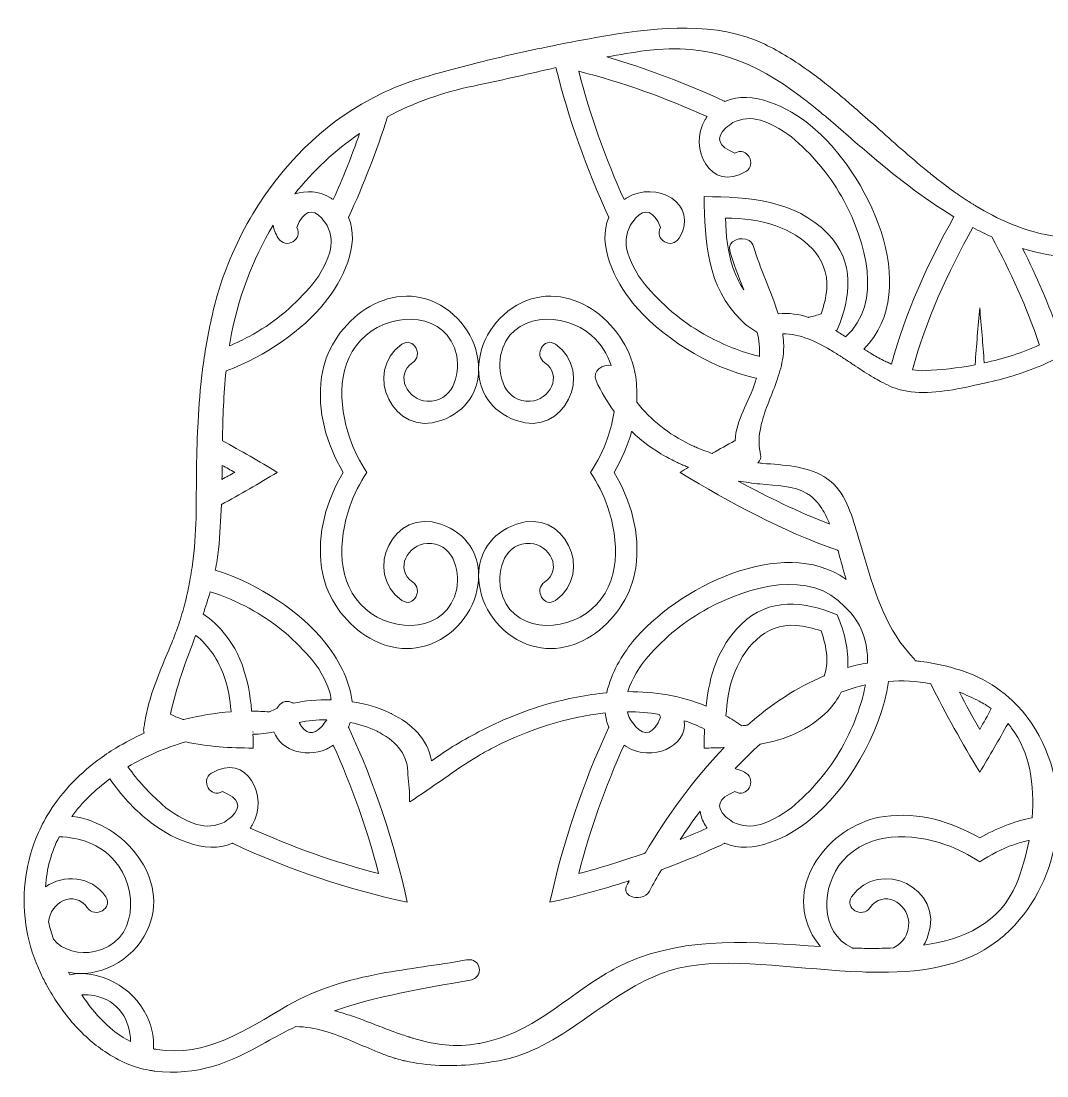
# Model space of a CAD drawing. Header units: inches. Extents: x -812 to 7891, y -3575 to 2748.
# Drawn here: x 2381.1 to 2793.5, y -446.2 to -22.3 of the extents above; entities that cross this region are included whole.
import ezdxf

# ---------------------------------------------------------------- set-up
doc = ezdxf.new("R2010")
doc.units = ezdxf.units.IN
doc.header["$MEASUREMENT"] = 0
doc.layers.add('Layer 1', color=7, linetype='Continuous')

# ---------------------------------------------------------------- blocks, each defined once
blk = doc.blocks.new('block 54')
at = {"layer": 'Layer 1', "lineweight": 0}
blk.add_lwpolyline([(2474.28, -308.07), (2474.28, -307.98), (2474.37, -307.98), (2474.28, -308.07)], dxfattribs=at)
for points, knots in [([(2908.35, -113.85), (2907.65, -109.48), (2906.31, -105.17), (2904.52, -101.14), (2903.05, -97.85), (2901.29, -94.75), (2899.31, -91.98), (2899.04, -91.6), (2898.75, -91.27), (2898.47, -90.9), (2898.13, -90.45), (2897.79, -90.02), (2897.44, -89.59), (2897.08, -89.16), (2896.73, -88.74), (2896.37, -88.32), (2891.3, -82.55), (2885.15, -78.43), (2878.42, -76.04), (2875.07, -74.85), (2871.58, -74.08), (2868.02, -73.74), (2860.64, -73.03), (2852.94, -74.15), (2845.51, -77.15), (2845.41, -77.19), (2845.37, -77.24), (2845.3, -77.29), (2844.69, -77.21), (2843.99, -77.21), (2843.21, -77.41), (2835.37, -79.37), (2829.11, -83.49), (2824.48, -88.84), (2820.45, -93.5), (2817.72, -99.09), (2816.27, -105.05), (2815.95, -106.35), (2815.63, -107.65), (2815.44, -108.98), (2815.24, -109.01), (2815.05, -109.01), (2814.85, -109.03), (2811.62, -109.39), (2808.48, -109.53), (2805.4, -109.46), (2795.75, -109.24), (2786.79, -107.02), (2778.3, -103.45), (2773.79, -101.54), (2769.4, -99.27), (2765.12, -96.67), (2764.79, -96.48), (2764.46, -96.28), (2764.12, -96.06), (2763.79, -95.86), (2763.46, -95.65), (2763.12, -95.44), (2762.46, -95.04), (2761.8, -94.61), (2761.14, -94.17), (2760.08, -93.48), (2759.02, -92.76), (2757.96, -92.04), (2757.39, -91.64), (2756.82, -91.24), (2756.25, -90.84), (2756.07, -90.71), (2755.88, -90.58), (2755.69, -90.44), (2754.93, -89.89), (2754.17, -89.34), (2753.42, -88.78), (2753.4, -88.77), (2753.38, -88.75), (2753.36, -88.74), (2751.99, -87.72), (2750.64, -86.67), (2749.29, -85.62), (2748.49, -84.99), (2747.69, -84.36), (2746.9, -83.72), (2746.42, -83.34), (2745.94, -82.95), (2745.47, -82.57), (2738.47, -76.86), (2731.64, -70.73), (2724.82, -64.66), (2721.95, -62.1), (2719.08, -59.55), (2716.19, -57.06), (2715.58, -56.53), (2714.96, -56), (2714.35, -55.47), (2712.34, -53.75), (2710.33, -52.05), (2708.3, -50.39), (2707.19, -49.48), (2706.07, -48.59), (2704.96, -47.7), (2702.72, -45.94), (2700.46, -44.23), (2698.19, -42.58), (2692.32, -38.35), (2686.31, -34.57), (2680.06, -31.58), (2660.64, -22.27), (2637.5, -24.64), (2617.03, -28.08), (2610.52, -29.18), (2603.94, -30.38), (2597.33, -31.67), (2596.25, -31.88), (2595.16, -32.14), (2594.08, -32.35), (2584.37, -34.3), (2574.66, -36.49), (2565.05, -38.9), (2556.84, -40.96), (2548.7, -43.13), (2540.79, -45.56), (2537.78, -46.48), (2534.85, -47.56), (2531.97, -48.74), (2528.43, -50.17), (2525, -51.8), (2521.65, -53.59), (2501.96, -64.13), (2485.77, -80.48), (2474.27, -99.71), (2468.1, -110), (2463.25, -121.09), (2459.96, -132.56), (2458.81, -136.61), (2457.85, -140.66), (2456.99, -144.72), (2456.17, -148.57), (2455.48, -152.44), (2454.89, -156.3), (2454.41, -159.47), (2453.97, -162.64), (2453.62, -165.81), (2452.89, -172.42), (2452.39, -179.04), (2452.09, -185.7), (2451.94, -188.92), (2451.82, -192.15), (2451.74, -195.39), (2451.61, -200.88), (2451.56, -206.41), (2451.53, -211.97), (2451.52, -213.58), (2451.51, -215.18), (2451.51, -216.8), (2451.5, -218.5), (2451.46, -220.19), (2451.41, -221.87), (2451.26, -228.25), (2450.8, -234.52), (2449.96, -240.7), (2449.56, -243.64), (2449.07, -246.56), (2448.48, -249.47), (2447.94, -252.14), (2447.34, -254.79), (2446.62, -257.43), (2445.87, -260.2), (2445.04, -262.96), (2444.08, -265.71), (2443.34, -267.84), (2442.54, -269.96), (2441.66, -272.08), (2438.35, -280.07), (2435.09, -287.44), (2432.81, -295.33), (2431.95, -298.33), (2431.24, -301.41), (2430.72, -304.62), (2430.61, -305.29), (2430.48, -305.93), (2430.39, -306.61), (2430.31, -307.32), (2430.36, -307.95), (2430.59, -308.48), (2426.63, -310.22), (2422.81, -312.21), (2419.16, -314.42), (2416.65, -315.94), (2414.24, -317.61), (2411.91, -319.35), (2403.68, -325.49), (2396.71, -332.95), (2391.6, -341.55), (2389.85, -344.51), (2388.29, -347.59), (2387, -350.81), (2382.63, -361.77), (2381.07, -374.2), (2383.43, -387.86), (2384.39, -393.44), (2386.33, -399.31), (2389.01, -405.09), (2389.75, -406.7), (2390.55, -408.3), (2391.42, -409.88), (2392.75, -412.34), (2394.23, -414.74), (2395.83, -417.09), (2399.35, -422.26), (2403.45, -427.09), (2408.03, -431.2), (2410.16, -433.1), (2412.4, -434.82), (2414.71, -436.39), (2417.59, -438.34), (2420.6, -440), (2423.72, -441.3), (2426.57, -442.49), (2429.51, -443.36), (2432.52, -443.9), (2432.82, -443.95), (2433.13, -444.01), (2433.43, -444.08), (2433.46, -444.09), (2433.49, -444.09), (2433.52, -444.09), (2433.98, -444.18), (2434.44, -444.27), (2434.9, -444.32), (2451.59, -446.2), (2464.92, -441.16), (2479.39, -432.74), (2483.52, -430.36), (2487.53, -428.28), (2491.51, -426.4), (2495.47, -426.41), (2499.33, -427.11), (2503.12, -428.19), (2503.47, -428.29), (2503.81, -428.39), (2504.15, -428.5), (2504.43, -428.58), (2504.71, -428.67), (2504.98, -428.76), (2511.57, -430.86), (2518, -433.99), (2524.48, -436.6), (2526.09, -437.25), (2527.71, -437.87), (2529.33, -438.43), (2529.62, -438.53), (2529.91, -438.63), (2530.2, -438.72), (2530.61, -438.86), (2531.03, -438.99), (2531.44, -439.12), (2531.49, -439.13), (2531.54, -439.15), (2531.58, -439.16), (2532.53, -439.46), (2533.5, -439.74), (2534.46, -439.98), (2534.61, -440.02), (2534.76, -440.04), (2534.91, -440.08), (2535.28, -440.17), (2535.65, -440.23), (2536.02, -440.31), (2536.38, -440.39), (2536.75, -440.47), (2537.11, -440.54), (2546.24, -442.43), (2555.78, -442.44), (2565.05, -441.32), (2567.79, -440.99), (2570.52, -440.58), (2573.19, -440.08), (2598.69, -435.36), (2615.11, -413.84), (2638.4, -405.09), (2641.99, -403.74), (2645.73, -402.67), (2649.7, -402.04), (2669.71, -398.85), (2695.07, -403.54), (2719.29, -404.42), (2722.85, -404.55), (2726.39, -404.61), (2729.88, -404.54), (2748.5, -404.16), (2765.83, -400.37), (2778.73, -387.54), (2789.12, -377.21), (2795.25, -363.86), (2797.24, -350.11), (2797.65, -347.25), (2797.89, -344.38), (2797.95, -341.51), (2798.27, -325.19), (2792.79, -309.07), (2781.69, -297.43), (2781.01, -296.72), (2780.31, -296.02), (2779.59, -295.36), (2779.32, -295.1), (2779.04, -294.85), (2778.76, -294.59), (2778.57, -294.42), (2778.39, -294.26), (2778.2, -294.08), (2777.72, -293.66), (2777.23, -293.25), (2776.73, -292.84), (2776.14, -292.36), (2775.54, -291.89), (2774.93, -291.44), (2770.46, -288.11), (2765.38, -285.38), (2759.63, -283.44), (2757.48, -282.71), (2755.36, -282.11), (2753.24, -281.57), (2749.67, -280.67), (2746.15, -280.02), (2742.68, -279.63), (2742.01, -279.55), (2741.33, -279.44), (2740.66, -279.39), (2740.64, -279.35), (2740.62, -279.32), (2740.6, -279.28), (2740.41, -278.91), (2740.18, -278.53), (2739.82, -278.16), (2729.2, -267.29), (2724.58, -252.71), (2720.33, -238.38), (2719.61, -235.96), (2718.9, -233.54), (2718.17, -231.15), (2717.9, -230.24), (2717.62, -229.3), (2717.34, -228.34), (2715.02, -220.48), (2712.23, -211.17), (2705.52, -206.44), (2705.45, -206.39), (2705.39, -206.35), (2705.32, -206.31), (2704.83, -205.96), (2704.34, -205.64), (2703.83, -205.34), (2696.38, -200.89), (2687.82, -200.75), (2679.2, -200.01), (2678.54, -199.96), (2677.93, -199.88), (2677.28, -199.82), (2677.32, -199.79), (2677.35, -199.75), (2677.38, -199.72), (2678.24, -198.87), (2678.71, -197.75), (2678.38, -196.34), (2678.31, -196.05), (2678.28, -195.75), (2678.22, -195.46), (2677.57, -192.15), (2677.75, -188.83), (2678.45, -185.49), (2679.72, -179.45), (2682.58, -173.35), (2684.79, -167.17), (2685.82, -164.28), (2686.71, -161.37), (2687.22, -158.44), (2687.54, -156.66), (2687.72, -154.88), (2687.71, -153.08), (2687.71, -152.22), (2687.67, -151.36), (2687.6, -150.51), (2687.53, -149.67), (2687.43, -148.84), (2687.32, -148.01), (2690.69, -147.85), (2694.11, -148.64), (2697.54, -149.97), (2700.49, -151.1), (2703.46, -152.64), (2706.41, -154.4), (2707.74, -155.19), (2709.06, -156.01), (2710.38, -156.85), (2710.74, -157.09), (2711.11, -157.33), (2711.48, -157.56), (2712.71, -158.35), (2713.93, -159.16), (2715.14, -159.97), (2715.63, -160.3), (2716.11, -160.62), (2716.6, -160.94), (2719.02, -162.54), (2721.43, -164.11), (2723.8, -165.51), (2724.75, -166.08), (2725.7, -166.61), (2726.64, -167.11), (2726.69, -167.15), (2726.74, -167.17), (2726.79, -167.2), (2729.4, -168.59), (2731.97, -169.74), (2734.48, -170.44), (2735.42, -170.7), (2736.41, -170.85), (2737.4, -171.01), (2745.67, -172.39), (2755.47, -170.64), (2763.95, -168.77), (2765.7, -168.39), (2767.39, -168.01), (2768.99, -167.64), (2769.34, -167.56), (2769.72, -167.48), (2770.07, -167.4), (2777.45, -165.75), (2785.35, -163.34), (2792.84, -160.01), (2795.6, -158.78), (2798.29, -157.42), (2800.88, -155.93), (2803.97, -154.15), (2806.9, -152.19), (2809.62, -150), (2811.93, -148.15), (2814.07, -146.14), (2816.01, -143.96), (2817.8, -141.95), (2819.41, -139.81), (2820.81, -137.51), (2820.96, -137.27), (2821.12, -137.04), (2821.27, -136.8), (2821.28, -136.78), (2821.3, -136.75), (2821.31, -136.73), (2823.14, -139.57), (2825.32, -142.22), (2827.96, -144.6), (2828.34, -144.94), (2828.72, -145.27), (2829.12, -145.6), (2830.17, -146.48), (2831.28, -147.3), (2832.43, -148.07), (2833.46, -148.74), (2834.52, -149.38), (2835.61, -149.99), (2836.41, -150.44), (2837.23, -150.87), (2838.07, -151.27), (2838.29, -151.38), (2838.5, -151.48), (2838.73, -151.58), (2839.23, -151.82), (2839.74, -152.04), (2840.25, -152.25), (2845.53, -154.5), (2851.34, -155.89), (2857.3, -156.44), (2868.3, -157.44), (2879.76, -155.59), (2889.23, -150.8), (2893.52, -148.63), (2897.4, -145.87), (2900.63, -142.52), (2902.29, -140.8), (2903.67, -138.94), (2904.8, -136.98), (2908.81, -130.06), (2909.63, -121.86), (2908.35, -113.85)], [0, 0, 0, 0, 1, 1, 1, 2, 2, 2, 3, 3, 3, 4, 4, 4, 5, 5, 5, 6, 6, 6, 7, 7, 7, 8, 8, 8, 9, 9, 9, 10, 10, 10, 11, 11, 11, 12, 12, 12, 13, 13, 13, 14, 14, 14, 15, 15, 15, 16, 16, 16, 17, 17, 17, 18, 18, 18, 19, 19, 19, 20, 20, 20, 21, 21, 21, 22, 22, 22, 23, 23, 23, 24, 24, 24, 25, 25, 25, 26, 26, 26, 27, 27, 27, 28, 28, 28, 29, 29, 29, 30, 30, 30, 31, 31, 31, 32, 32, 32, 33, 33, 33, 34, 34, 34, 35, 35, 35, 36, 36, 36, 37, 37, 37, 38, 38, 38, 39, 39, 39, 40, 40, 40, 41, 41, 41, 42, 42, 42, 43, 43, 43, 44, 44, 44, 45, 45, 45, 46, 46, 46, 47, 47, 47, 48, 48, 48, 49, 49, 49, 50, 50, 50, 51, 51, 51, 52, 52, 52, 53, 53, 53, 54, 54, 54, 55, 55, 55, 56, 56, 56, 57, 57, 57, 58, 58, 58, 59, 59, 59, 60, 60, 60, 61, 61, 61, 62, 62, 62, 63, 63, 63, 64, 64, 64, 65, 65, 65, 66, 66, 66, 67, 67, 67, 68, 68, 68, 69, 69, 69, 70, 70, 70, 71, 71, 71, 72, 72, 72, 73, 73, 73, 74, 74, 74, 75, 75, 75, 76, 76, 76, 77, 77, 77, 78, 78, 78, 79, 79, 79, 80, 80, 80, 81, 81, 81, 82, 82, 82, 83, 83, 83, 84, 84, 84, 85, 85, 85, 86, 86, 86, 87, 87, 87, 88, 88, 88, 89, 89, 89, 90, 90, 90, 91, 91, 91, 92, 92, 92, 93, 93, 93, 94, 94, 94, 95, 95, 95, 96, 96, 96, 97, 97, 97, 98, 98, 98, 99, 99, 99, 100, 100, 100, 101, 101, 101, 102, 102, 102, 103, 103, 103, 104, 104, 104, 105, 105, 105, 106, 106, 106, 107, 107, 107, 108, 108, 108, 109, 109, 109, 110, 110, 110, 111, 111, 111, 112, 112, 112, 113, 113, 113, 114, 114, 114, 115, 115, 115, 116, 116, 116, 117, 117, 117, 118, 118, 118, 119, 119, 119, 120, 120, 120, 121, 121, 121, 122, 122, 122, 123, 123, 123, 124, 124, 124, 125, 125, 125, 126, 126, 126, 127, 127, 127, 128, 128, 128, 129, 129, 129, 130, 130, 130, 131, 131, 131, 132, 132, 132, 133, 133, 133, 134, 134, 134, 135, 135, 135, 136, 136, 136, 137, 137, 137, 138, 138, 138, 139, 139, 139, 140, 140, 140, 141, 141, 141, 142, 142, 142, 143, 143, 143, 144, 144, 144, 145, 145, 145, 146, 146, 146, 147, 147, 147, 148, 148, 148, 149, 149, 149, 150, 150, 150, 151, 151, 151, 152, 152, 152, 153, 153, 153, 154, 154, 154, 155, 155, 155, 156, 156, 156, 157, 157, 157, 158, 158, 158, 159, 159, 159, 160, 160, 160, 161, 161, 161, 161]), ([(2725.25, -157.3), (2724.44, -156.84), (2723.63, -156.37), (2722.83, -155.88), (2722.27, -155.54), (2721.71, -155.19), (2721.15, -154.84), (2720.75, -154.59), (2720.35, -154.33), (2719.95, -154.07), (2744.16, -129.59), (2721.3, -82.7), (2698.4, -64.08), (2689.71, -57.01), (2674.92, -49.57), (2664.05, -54.54), (2663.97, -54.49), (2663.9, -54.44), (2663.81, -54.39), (2648.47, -47.29), (2632.7, -41.39), (2616.58, -36.68), (2621.77, -35.71), (2626.97, -34.83), (2632.21, -34.14), (2658.13, -30.71), (2676.52, -39.11), (2694.29, -52.4), (2694.36, -52.45), (2694.43, -52.5), (2694.5, -52.56), (2695.17, -53.07), (2695.85, -53.58), (2696.52, -54.1), (2698.2, -55.4), (2699.87, -56.74), (2701.55, -58.11), (2702.15, -58.6), (2702.76, -59.1), (2703.36, -59.61), (2704.1, -60.22), (2704.84, -60.84), (2705.58, -61.47), (2708.28, -63.75), (2711, -66.11), (2713.76, -68.52), (2716.15, -70.61), (2718.59, -72.73), (2721.08, -74.86), (2721.09, -74.87), (2721.09, -74.88), (2721.1, -74.87), (2731.91, -84.08), (2743.65, -93.37), (2756.15, -100.93), (2756.15, -100.93), (2756.15, -100.94), (2756.15, -100.94), (2745.6, -119.81), (2736.53, -139.42), (2731.06, -160.11), (2731.06, -160.11), (2731.06, -160.12), (2731.06, -160.12), (2730.82, -160.02), (2730.58, -159.92), (2730.34, -159.81), (2729.7, -159.54), (2729.08, -159.26), (2728.46, -158.96), (2728.23, -158.85), (2728, -158.74), (2727.77, -158.62), (2726.92, -158.2), (2726.08, -157.76), (2725.25, -157.3)], [0, 0, 0, 0, 1, 1, 1, 2, 2, 2, 3, 3, 3, 4, 4, 4, 5, 5, 5, 6, 6, 6, 7, 7, 7, 8, 8, 8, 9, 9, 9, 10, 10, 10, 11, 11, 11, 12, 12, 12, 13, 13, 13, 14, 14, 14, 15, 15, 15, 16, 16, 16, 17, 17, 17, 18, 18, 18, 19, 19, 19, 20, 20, 20, 21, 21, 21, 22, 22, 22, 23, 23, 23, 24, 24, 24, 25, 25, 25, 25]), ([(2626.97, -135.51), (2637.49, -148.45), (2657.05, -161.38), (2676.49, -165.81), (2676.56, -165.83), (2676.63, -165.84), (2676.7, -165.86), (2676.59, -166.23), (2676.53, -166.59), (2676.41, -166.96), (2673.53, -175.83), (2668.6, -182.42), (2668.14, -190.88), (2668.06, -190.92), (2667.98, -190.97), (2667.9, -191.01), (2664.92, -192.63), (2661.95, -194.29), (2659.02, -195.98), (2659, -195.99), (2658.99, -196), (2658.97, -196.01), (2657.83, -195.64), (2656.71, -195.25), (2655.6, -194.81), (2655, -194.6), (2654.4, -194.37), (2653.81, -194.11), (2653.21, -193.88), (2652.62, -193.63), (2652.03, -193.36), (2651.45, -193.11), (2650.87, -192.84), (2650.29, -192.57), (2650.1, -192.48), (2649.91, -192.39), (2649.72, -192.29), (2641.52, -188.32), (2634.33, -182.76), (2628.59, -175.39), (2628.77, -172.11), (2628.66, -168.75), (2628.2, -165.29), (2625.46, -144.85), (2603.15, -125.65), (2582.33, -135.45), (2571.67, -140.46), (2565.05, -151.62), (2565.05, -162.08), (2565.05, -170.77), (2569.62, -178.99), (2580.22, -182.82), (2599.28, -189.69), (2611.92, -163.27), (2595.91, -152.13), (2591.36, -148.96), (2587.07, -156.4), (2591.58, -159.54), (2599.02, -164.72), (2593.52, -174.64), (2585.81, -175.07), (2575.81, -175.62), (2572.28, -164.66), (2573.89, -156.74), (2577.5, -138.98), (2599.33, -138.83), (2610.44, -148.59), (2614.33, -152), (2616.84, -156.14), (2618.33, -160.62), (2618.34, -160.65), (2618.35, -160.69), (2618.36, -160.72), (2615.04, -159.99), (2610.52, -162.87), (2612.24, -166.7), (2614.31, -171.28), (2616.76, -175.39), (2619.51, -179.12), (2619.5, -179.18), (2619.49, -179.24), (2619.48, -179.3), (2618.94, -182.95), (2618.02, -186.54), (2616.87, -189.92), (2615.22, -194.76), (2612.83, -199.31), (2610.02, -203.62), (2612.83, -207.94), (2615.22, -212.48), (2616.87, -217.33), (2621.53, -231.03), (2622.37, -248.19), (2610.44, -258.66), (2599.33, -268.42), (2577.5, -268.26), (2573.89, -250.5), (2572.28, -242.59), (2575.81, -231.63), (2585.81, -232.18), (2593.52, -232.61), (2599.02, -242.53), (2591.58, -247.71), (2587.07, -250.85), (2591.36, -258.29), (2595.91, -255.12), (2611.92, -243.97), (2599.28, -217.56), (2580.22, -224.43), (2569.62, -228.26), (2565.05, -236.47), (2565.05, -245.16), (2565.05, -255.63), (2571.67, -266.79), (2582.33, -271.8), (2603.15, -281.59), (2625.46, -262.4), (2628.2, -241.96), (2630.1, -227.77), (2626.19, -215.13), (2619.56, -203.62), (2622.55, -198.43), (2624.95, -192.98), (2626.55, -187.28), (2626.56, -187.25), (2626.57, -187.22), (2626.58, -187.19), (2630.68, -191.13), (2635.24, -194.45), (2640.17, -197.22), (2640.67, -197.49), (2641.16, -197.76), (2641.66, -198.03), (2642.46, -198.45), (2643.26, -198.86), (2644.08, -199.25), (2644.38, -199.41), (2644.69, -199.55), (2645, -199.69), (2645.28, -199.82), (2645.55, -199.95), (2645.83, -200.07), (2646.44, -200.35), (2647.05, -200.62), (2647.67, -200.88), (2648.25, -201.13), (2648.84, -201.37), (2649.43, -201.61), (2648.3, -202.28), (2647.17, -202.94), (2646.05, -203.62), (2666.26, -215.9), (2687.21, -227.3), (2709.35, -234.94), (2709.41, -234.97), (2709.48, -234.99), (2709.54, -235.01), (2710.41, -238.22), (2711.23, -241.41), (2712.15, -244.4), (2712.39, -245.18), (2712.63, -245.94), (2712.87, -246.71), (2712.79, -246.65), (2712.72, -246.6), (2712.64, -246.55), (2687.31, -228.54), (2644.55, -250.13), (2626.97, -271.74), (2622.68, -277.01), (2618.27, -284.53), (2616.57, -292.06), (2616.55, -292.11), (2616.54, -292.17), (2616.53, -292.22), (2608.61, -292.96), (2600.57, -294.56), (2592.47, -296.86), (2582.94, -299.57), (2573.8, -303.39), (2565.05, -307.97), (2561.51, -309.83), (2558.01, -311.77), (2554.6, -313.87), (2551.71, -315.65), (2548.9, -317.63), (2546.12, -319.62), (2546.11, -319.54), (2546.09, -319.45), (2546.07, -319.37), (2544.53, -310.91), (2538.29, -304.68), (2530.02, -300.64), (2530, -300.64), (2529.99, -300.63), (2529.97, -300.61), (2529.62, -300.44), (2529.26, -300.27), (2528.9, -300.11), (2524.4, -298.06), (2519.34, -296.63), (2514.15, -295.81), (2514.15, -295.79), (2514.15, -295.76), (2514.14, -295.74), (2513.28, -287.05), (2508.13, -277.87), (2503.13, -271.74), (2493.61, -260.03), (2476.7, -248.33), (2459.17, -242.92), (2459.71, -240.19), (2460.16, -237.43), (2460.45, -234.61), (2461.08, -228.59), (2461.39, -222.58), (2461.59, -216.57), (2469.18, -212.45), (2476.67, -208.11), (2484.05, -203.62), (2476.82, -199.23), (2469.49, -194.97), (2462.05, -190.93), (2462.19, -181.57), (2462.51, -172.22), (2463.49, -162.86), (2479.44, -156.98), (2494.4, -146.25), (2503.13, -135.51), (2510.2, -126.82), (2517.64, -112.03), (2512.68, -101.16), (2512.72, -101.08), (2512.78, -101.01), (2512.82, -100.92), (2518.89, -87.81), (2524.08, -74.38), (2528.4, -60.69), (2538.89, -55.12), (2550.42, -50.92), (2562.93, -48.37), (2563.64, -48.23), (2564.35, -48.07), (2565.05, -47.93), (2575.44, -45.77), (2585.76, -43.3), (2596.11, -40.96), (2601.24, -61.54), (2608.33, -81.57), (2617.29, -100.92), (2617.33, -101.01), (2617.38, -101.08), (2617.43, -101.16), (2612.46, -112.03), (2619.91, -126.82), (2626.97, -135.51)], [0, 0, 0, 0, 1, 1, 1, 2, 2, 2, 3, 3, 3, 4, 4, 4, 5, 5, 5, 6, 6, 6, 7, 7, 7, 8, 8, 8, 9, 9, 9, 10, 10, 10, 11, 11, 11, 12, 12, 12, 13, 13, 13, 14, 14, 14, 15, 15, 15, 16, 16, 16, 17, 17, 17, 18, 18, 18, 19, 19, 19, 20, 20, 20, 21, 21, 21, 22, 22, 22, 23, 23, 23, 24, 24, 24, 25, 25, 25, 26, 26, 26, 27, 27, 27, 28, 28, 28, 29, 29, 29, 30, 30, 30, 31, 31, 31, 32, 32, 32, 33, 33, 33, 34, 34, 34, 35, 35, 35, 36, 36, 36, 37, 37, 37, 38, 38, 38, 39, 39, 39, 40, 40, 40, 41, 41, 41, 42, 42, 42, 43, 43, 43, 44, 44, 44, 45, 45, 45, 46, 46, 46, 47, 47, 47, 48, 48, 48, 49, 49, 49, 50, 50, 50, 51, 51, 51, 52, 52, 52, 53, 53, 53, 54, 54, 54, 55, 55, 55, 56, 56, 56, 57, 57, 57, 58, 58, 58, 59, 59, 59, 60, 60, 60, 61, 61, 61, 62, 62, 62, 63, 63, 63, 64, 64, 64, 65, 65, 65, 66, 66, 66, 67, 67, 67, 68, 68, 68, 69, 69, 69, 70, 70, 70, 71, 71, 71, 72, 72, 72, 73, 73, 73, 74, 74, 74, 75, 75, 75, 76, 76, 76, 77, 77, 77, 78, 78, 78, 79, 79, 79, 80, 80, 80, 81, 81, 81, 82, 82, 82, 83, 83, 83, 84, 84, 84, 85, 85, 85, 85]), ([(2712.6, -149.19), (2711.26, -148.3), (2709.92, -147.43), (2708.56, -146.6), (2708.57, -146.6), (2708.57, -146.59), (2708.58, -146.59), (2708.79, -146.51), (2709.01, -146.43), (2709.22, -146.33), (2714.78, -133.24), (2716.42, -118.94), (2705.4, -107.7), (2692.03, -94.05), (2673.74, -93.03), (2655.69, -92.79), (2655.92, -110.85), (2656.94, -129.13), (2670.59, -142.51), (2672.6, -144.48), (2674.69, -146.03), (2676.87, -147.23), (2676.94, -147.27), (2677.01, -147.31), (2677.08, -147.35), (2677.73, -150.55), (2678.1, -153.78), (2678.03, -157.04), (2677.96, -157.02), (2677.89, -157.01), (2677.82, -156.99), (2670.48, -155.23), (2663.3, -152.21), (2657.27, -148.98), (2648.01, -144.02), (2639.93, -137.33), (2633.04, -129.44), (2629.46, -125.34), (2626.7, -120.66), (2625.03, -115.48), (2623.81, -111.7), (2624.27, -107.92), (2625.94, -104.4), (2626.67, -103.44), (2627.39, -102.47), (2628.12, -101.51), (2632.09, -97.25), (2635.46, -98.49), (2638.23, -105.22), (2635.33, -109.95), (2642.76, -114.26), (2645.64, -109.55), (2654.25, -95.45), (2636.09, -86.21), (2624.68, -93.26), (2624.28, -93.5), (2623.9, -93.76), (2623.53, -94.02), (2615.98, -77.31), (2609.89, -60.05), (2605.27, -42.38), (2622.94, -46.99), (2640.2, -53.08), (2656.91, -60.64), (2656.65, -61.01), (2656.39, -61.38), (2656.15, -61.78), (2649.1, -73.19), (2658.34, -91.36), (2672.44, -82.74), (2677.15, -79.87), (2672.84, -72.44), (2668.11, -75.34), (2661.38, -72.57), (2660.14, -69.2), (2664.4, -65.22), (2665.36, -64.5), (2666.33, -63.77), (2667.29, -63.05), (2670.82, -61.38), (2674.59, -60.92), (2678.37, -62.14), (2683.55, -63.81), (2688.23, -66.56), (2692.34, -70.15), (2700.22, -77.04), (2706.91, -85.12), (2711.87, -94.38), (2720.6, -110.69), (2727.81, -135.26), (2712.61, -149.18), (2712.61, -149.18), (2712.6, -149.19), (2712.6, -149.19)], [0, 0, 0, 0, 1, 1, 1, 2, 2, 2, 3, 3, 3, 4, 4, 4, 5, 5, 5, 6, 6, 6, 7, 7, 7, 8, 8, 8, 9, 9, 9, 10, 10, 10, 11, 11, 11, 12, 12, 12, 13, 13, 13, 14, 14, 14, 15, 15, 15, 16, 16, 16, 17, 17, 17, 18, 18, 18, 19, 19, 19, 20, 20, 20, 21, 21, 21, 22, 22, 22, 23, 23, 23, 24, 24, 24, 25, 25, 25, 26, 26, 26, 27, 27, 27, 28, 28, 28, 29, 29, 29, 30, 30, 30, 31, 31, 31, 31]), ([(2517.16, -67.48), (2514.02, -76.46), (2510.51, -85.32), (2506.57, -94.02), (2506.2, -93.76), (2505.83, -93.5), (2505.43, -93.26), (2501.01, -90.53), (2495.59, -90.26), (2491.09, -91.75), (2498.49, -82.39), (2507.24, -74.24), (2517.16, -67.48)], [0, 0, 0, 0, 1, 1, 1, 2, 2, 2, 3, 3, 3, 4, 4, 4, 4]), ([(2482.41, -104.32), (2482.7, -105.96), (2483.35, -107.71), (2484.47, -109.55), (2487.35, -114.26), (2494.77, -109.95), (2491.88, -105.22), (2494.64, -98.49), (2498.01, -97.25), (2501.99, -101.51), (2502.71, -102.47), (2503.44, -103.44), (2504.16, -104.4), (2505.84, -107.92), (2506.29, -111.7), (2505.07, -115.48), (2503.4, -120.66), (2500.65, -125.34), (2497.06, -129.44), (2490.17, -137.33), (2482.09, -144.02), (2472.83, -148.98), (2470.35, -150.31), (2467.65, -151.59), (2464.85, -152.78), (2464.95, -152.19), (2465, -151.6), (2465.1, -151.01), (2468.16, -133.83), (2474.07, -118.12), (2482.41, -104.32)], [0, 0, 0, 0, 1, 1, 1, 2, 2, 2, 3, 3, 3, 4, 4, 4, 5, 5, 5, 6, 6, 6, 7, 7, 7, 8, 8, 8, 9, 9, 9, 10, 10, 10, 10]), ([(2704.98, -129.83), (2704.69, -133.32), (2703.9, -136.67), (2702.78, -139.89), (2701.16, -140.45), (2699.51, -140.92), (2697.82, -141.3), (2697.77, -141.31), (2697.72, -141.32), (2697.67, -141.33), (2693.85, -140.08), (2689.83, -139.48), (2685.46, -139.92), (2685.44, -139.87), (2685.43, -139.81), (2685.41, -139.76), (2682.64, -130.61), (2678.06, -121.64), (2675.58, -112.85), (2675.29, -111.81), (2674.67, -111.05), (2673.89, -110.55), (2673.85, -110.51), (2673.81, -110.48), (2673.77, -110.46), (2670.59, -108.53), (2664.87, -110.47), (2666.02, -114.56), (2667.5, -119.78), (2669.59, -124.99), (2671.61, -130.22), (2671.48, -130.02), (2671.36, -129.82), (2671.23, -129.62), (2669.66, -127.1), (2668.37, -124.38), (2667.4, -121.64), (2665.12, -115.24), (2664.47, -108.34), (2664.3, -101.41), (2671.23, -101.58), (2678.13, -102.23), (2684.53, -104.51), (2695.41, -108.39), (2706.03, -116.99), (2704.98, -129.83)], [0, 0, 0, 0, 1, 1, 1, 2, 2, 2, 3, 3, 3, 4, 4, 4, 5, 5, 5, 6, 6, 6, 7, 7, 7, 8, 8, 8, 9, 9, 9, 10, 10, 10, 11, 11, 11, 12, 12, 12, 13, 13, 13, 14, 14, 14, 15, 15, 15, 15]), ([(2767.64, -107.21), (2768.86, -107.82), (2770.1, -108.4), (2771.34, -108.96), (2778.89, -122.92), (2785.53, -137.3), (2790.48, -152.26), (2790.5, -152.32), (2790.52, -152.38), (2790.54, -152.44), (2783.56, -155.68), (2775.88, -158.01), (2768.34, -159.64), (2768.34, -159.59), (2768.33, -159.54), (2768.33, -159.49), (2767.75, -152.15), (2767.19, -144.8), (2766.51, -137.46), (2765.83, -145.04), (2765.24, -152.64), (2764.64, -160.24), (2764.64, -160.3), (2764.63, -160.36), (2764.63, -160.42), (2757.47, -161.76), (2750.6, -162.48), (2744.79, -162.74), (2742.96, -162.82), (2741.2, -162.68), (2739.48, -162.44), (2739.49, -162.42), (2739.49, -162.4), (2739.5, -162.38), (2744.93, -142.38), (2753.65, -123.49), (2763.75, -105.23), (2765.04, -105.91), (2766.33, -106.57), (2767.64, -107.21)], [0, 0, 0, 0, 1, 1, 1, 2, 2, 2, 3, 3, 3, 4, 4, 4, 5, 5, 5, 6, 6, 6, 7, 7, 7, 8, 8, 8, 9, 9, 9, 10, 10, 10, 11, 11, 11, 12, 12, 12, 13, 13, 13, 13]), ([(2803.57, -117.35), (2802.06, -126.19), (2802.43, -134.87), (2805.5, -142.55), (2805.52, -142.61), (2805.55, -142.67), (2805.57, -142.73), (2803.4, -144.72), (2800.99, -146.51), (2798.39, -148.16), (2798.37, -148.11), (2798.36, -148.06), (2798.34, -148.01), (2794.38, -136.23), (2789.4, -124.79), (2783.71, -113.64), (2790.17, -115.64), (2796.8, -116.93), (2803.57, -117.35)], [0, 0, 0, 0, 1, 1, 1, 2, 2, 2, 3, 3, 3, 4, 4, 4, 5, 5, 5, 6, 6, 6, 6]), ([(2461.92, -200.83), (2463.6, -201.76), (2465.28, -202.67), (2466.95, -203.62), (2465.25, -204.59), (2463.54, -205.52), (2461.84, -206.46), (2461.86, -204.59), (2461.9, -202.71), (2461.92, -200.83)], [0, 0, 0, 0, 1, 1, 1, 2, 2, 2, 3, 3, 3, 3]), ([(2697.75, -212.57), (2699.68, -213.87), (2701.45, -215.66), (2703.03, -218.16), (2704.25, -220.1), (2705.26, -222.19), (2706.15, -224.39), (2706.09, -224.37), (2706.03, -224.34), (2705.97, -224.32), (2693.42, -219.52), (2681.29, -213.62), (2669.43, -207.11), (2672.27, -207.59), (2675.14, -208), (2678.06, -208.3), (2685.11, -209.02), (2691.67, -208.84), (2697.05, -212.11), (2697.29, -212.26), (2697.52, -212.41), (2697.75, -212.57)], [0, 0, 0, 0, 1, 1, 1, 2, 2, 2, 3, 3, 3, 4, 4, 4, 5, 5, 5, 6, 6, 6, 7, 7, 7, 7]), ([(2713.45, -281.87), (2713.95, -274.97), (2712.13, -267.78), (2709.22, -260.92), (2696.13, -255.36), (2681.83, -253.72), (2670.59, -264.74), (2661.23, -273.91), (2657.81, -285.4), (2656.51, -297.53), (2656.5, -297.55), (2656.5, -297.58), (2656.5, -297.6), (2646.4, -293.42), (2635.86, -291.67), (2625.03, -291.77), (2625.03, -291.77), (2625.03, -291.77), (2625.03, -291.76), (2625.04, -291.72), (2625.06, -291.68), (2625.07, -291.64), (2626.74, -286.51), (2629.49, -281.88), (2633.04, -277.8), (2639.93, -269.91), (2648.01, -263.22), (2657.27, -258.27), (2673.68, -249.48), (2698.48, -242.21), (2712.35, -257.79), (2719, -263.73), (2721.47, -271.65), (2721.45, -280.06), (2721.45, -280.06), (2721.45, -280.25), (2721.45, -280.25), (2718.74, -280.72), (2716.07, -281.31), (2713.44, -282.06), (2713.44, -282), (2713.45, -281.93), (2713.45, -281.87)], [0, 0, 0, 0, 1, 1, 1, 2, 2, 2, 3, 3, 3, 4, 4, 4, 5, 5, 5, 6, 6, 6, 7, 7, 7, 8, 8, 8, 9, 9, 9, 10, 10, 10, 11, 11, 11, 12, 12, 12, 13, 13, 13, 14, 14, 14, 14]), ([(2505.69, -295.04), (2500.41, -294.89), (2495.23, -295.36), (2490.52, -296.45), (2490.44, -296.4), (2490.37, -296.35), (2490.29, -296.32), (2488.43, -295.26), (2485.9, -295.37), (2484.47, -297.7), (2484.37, -297.86), (2484.3, -298.01), (2484.23, -298.16), (2484.19, -298.26), (2484.14, -298.35), (2484.09, -298.45), (2482.99, -298.89), (2481.93, -299.37), (2480.93, -299.9), (2478.56, -299.71), (2476.18, -299.64), (2473.79, -299.62), (2473.79, -299.57), (2473.78, -299.53), (2473.78, -299.48), (2472.64, -286.63), (2469.37, -274.39), (2459.51, -264.74), (2457.83, -263.09), (2456.07, -261.76), (2454.27, -260.64), (2455.28, -257.66), (2456.23, -254.66), (2457.09, -251.61), (2462.72, -253.37), (2468.13, -255.75), (2472.83, -258.27), (2482.09, -263.22), (2490.17, -269.91), (2497.06, -277.8), (2500.65, -281.91), (2503.4, -286.58), (2505.07, -291.76), (2505.42, -292.82), (2505.59, -293.87), (2505.68, -294.92), (2505.68, -294.96), (2505.69, -295), (2505.69, -295.04)], [0, 0, 0, 0, 1, 1, 1, 2, 2, 2, 3, 3, 3, 4, 4, 4, 5, 5, 5, 6, 6, 6, 7, 7, 7, 8, 8, 8, 9, 9, 9, 10, 10, 10, 11, 11, 11, 12, 12, 12, 13, 13, 13, 14, 14, 14, 15, 15, 15, 16, 16, 16, 16]), ([(2670.87, -305.46), (2668.77, -304.01), (2666.65, -302.69), (2664.5, -301.48), (2664.5, -301.48), (2664.5, -301.45), (2664.5, -301.45), (2664.83, -296.02), (2665.59, -290.66), (2667.4, -285.61), (2671.28, -274.72), (2679.88, -264.11), (2692.72, -265.16), (2696.22, -265.45), (2699.56, -266.24), (2702.78, -267.36), (2703.9, -270.58), (2704.69, -273.92), (2704.98, -277.42), (2705.2, -280.17), (2704.86, -282.73), (2704.12, -285.09), (2704.09, -285.19), (2704.06, -285.29), (2704.03, -285.39), (2692.94, -290.01), (2682.64, -296.9), (2673.2, -305.23), (2673.05, -305.25), (2672.9, -305.26), (2672.75, -305.28), (2672.13, -305.35), (2671.5, -305.41), (2670.87, -305.46)], [0, 0, 0, 0, 1, 1, 1, 2, 2, 2, 3, 3, 3, 4, 4, 4, 5, 5, 5, 6, 6, 6, 7, 7, 7, 8, 8, 8, 9, 9, 9, 10, 10, 10, 11, 11, 11, 11]), ([(2445.58, -302.74), (2444.09, -302.21), (2442.6, -301.58), (2441.15, -300.87), (2443.38, -289.92), (2447.4, -279.6), (2451.24, -269.16), (2456.59, -273.07), (2460.45, -279.28), (2462.71, -285.61), (2464.32, -290.12), (2465.09, -294.88), (2465.48, -299.73), (2465.48, -299.77), (2465.49, -299.82), (2465.49, -299.86), (2459.08, -300.32), (2452.7, -301.4), (2446.49, -303.01), (2446.37, -302.97), (2446.25, -302.94), (2446.13, -302.91), (2445.94, -302.85), (2445.76, -302.81), (2445.58, -302.74)], [0, 0, 0, 0, 1, 1, 1, 2, 2, 2, 3, 3, 3, 4, 4, 4, 5, 5, 5, 6, 6, 6, 7, 7, 7, 8, 8, 8, 8]), ([(2778.58, -305.37), (2778.85, -305.7), (2779.11, -306.04), (2779.36, -306.38), (2786.69, -316.18), (2788.67, -329.47), (2787.58, -342.48), (2787.53, -342.49), (2787.47, -342.5), (2787.42, -342.51), (2780.04, -343.94), (2773.08, -346.79), (2766.51, -350.58), (2755.01, -343.95), (2742.36, -340.04), (2728.18, -341.94), (2707.74, -344.68), (2688.54, -366.99), (2698.34, -387.81), (2699.42, -390.11), (2700.8, -392.2), (2702.39, -394.1), (2702.41, -394.13), (2702.43, -394.15), (2702.45, -394.18), (2676.13, -392.54), (2649.3, -389.73), (2624.74, -400.67), (2621.77, -401.99), (2618.96, -403.49), (2616.26, -405.09), (2599.39, -415.04), (2586.7, -429.19), (2565.43, -433.15), (2565.3, -433.18), (2565.18, -433.18), (2565.05, -433.21), (2555.65, -434.87), (2547.11, -433.55), (2538.92, -431.13), (2538.75, -431.08), (2538.59, -431.03), (2538.42, -430.98), (2537.99, -430.86), (2537.57, -430.72), (2537.14, -430.59), (2537.06, -430.56), (2536.98, -430.54), (2536.9, -430.51), (2536.04, -430.24), (2535.18, -429.95), (2534.32, -429.66), (2533.81, -429.49), (2533.31, -429.31), (2532.8, -429.13), (2531.84, -428.79), (2530.89, -428.44), (2529.93, -428.08), (2529.29, -427.85), (2528.66, -427.61), (2528.03, -427.37), (2525.6, -426.44), (2523.18, -425.49), (2520.76, -424.57), (2518.75, -423.81), (2516.74, -423.06), (2514.73, -422.36), (2514.23, -422.19), (2513.72, -422.02), (2513.22, -421.85), (2511.19, -421.18), (2509.15, -420.56), (2507.09, -420.03), (2507.1, -420.03), (2507.12, -420.02), (2507.13, -420.02), (2524.37, -414.04), (2541.53, -411.29), (2561.59, -407.69), (2563.46, -407.35), (2564.54, -406.32), (2565.05, -405.11), (2565.06, -405.1), (2565.06, -405.09), (2565.06, -405.09), (2565.49, -404.06), (2565.48, -402.95), (2565.05, -401.95), (2564.69, -401.1), (2564.05, -400.35), (2563.15, -399.92), (2563.06, -399.87), (2562.95, -399.81), (2562.84, -399.77), (2562.1, -399.49), (2561.2, -399.39), (2560.14, -399.58), (2548.43, -401.68), (2536.89, -402.98), (2525.62, -405.09), (2512.74, -407.5), (2500.22, -410.97), (2488.23, -417.96), (2471.42, -427.72), (2455.44, -438.81), (2435.61, -435.57), (2435.18, -435.5), (2434.74, -435.42), (2434.31, -435.34), (2434.52, -431.07), (2433.8, -426.69), (2431.77, -422.36), (2426.02, -410.15), (2412.21, -403.25), (2400.62, -405.52), (2400.54, -405.38), (2400.47, -405.23), (2400.39, -405.09), (2400.28, -404.89), (2400.18, -404.7), (2400.08, -404.5), (2411.79, -407.11), (2425.93, -400.22), (2431.77, -387.81), (2441.56, -366.99), (2422.36, -344.68), (2401.93, -341.94), (2401.77, -341.92), (2401.61, -341.92), (2401.45, -341.9), (2405.62, -336.25), (2410.83, -331.2), (2416.74, -326.82), (2421.37, -333.32), (2426.53, -338.96), (2431.7, -343.17), (2440.39, -350.23), (2455.19, -357.68), (2466.05, -352.71), (2466.14, -352.76), (2466.2, -352.81), (2466.29, -352.85), (2488.81, -363.28), (2512.23, -371.18), (2536.37, -376.41), (2531.14, -352.26), (2523.24, -328.84), (2512.82, -306.33), (2512.78, -306.24), (2512.72, -306.17), (2512.68, -306.09), (2512.97, -305.45), (2513.21, -304.79), (2513.42, -304.13), (2517.26, -304.9), (2520.97, -306.09), (2524.25, -307.7), (2524.46, -307.8), (2524.66, -307.91), (2524.87, -308.02), (2525.08, -308.13), (2525.28, -308.23), (2525.48, -308.35), (2532.24, -312.03), (2536.88, -317.66), (2536.59, -325.22), (2537.03, -328.74), (2537.27, -332.24), (2537.31, -335.78), (2537.32, -335.86), (2537.32, -335.95), (2537.32, -336.03), (2546.61, -330.24), (2555.34, -323.27), (2565.05, -317.52), (2567.17, -316.26), (2569.33, -315.04), (2571.56, -313.93), (2585.31, -307.06), (2600.64, -301.86), (2615.94, -300.34), (2616.14, -302.33), (2616.6, -304.27), (2617.43, -306.09), (2617.38, -306.17), (2617.33, -306.24), (2617.29, -306.33), (2606.86, -328.84), (2598.96, -352.26), (2593.73, -376.41), (2604.39, -374.1), (2614.89, -371.24), (2625.25, -367.9), (2625.37, -367.87), (2625.49, -367.83), (2625.61, -367.79), (2625.32, -368.32), (2625.01, -368.85), (2624.73, -369.38), (2623.56, -371.57), (2624.52, -373.19), (2626.22, -373.99), (2628.56, -375.11), (2632.28, -374.66), (2633.71, -372), (2635.22, -369.16), (2636.84, -366.27), (2638.55, -363.34), (2647.09, -360.19), (2655.51, -356.69), (2663.81, -352.85), (2663.9, -352.81), (2663.97, -352.76), (2664.05, -352.71), (2674.92, -357.68), (2689.71, -350.23), (2698.4, -343.17), (2712.68, -331.56), (2726.93, -308.95), (2729.79, -287.64), (2735.37, -287.2), (2741.07, -287.46), (2746.88, -288.62), (2752.8, -300.73), (2759.49, -312.54), (2766.51, -324.09), (2770.43, -317.65), (2774.25, -311.14), (2777.89, -304.54), (2778.13, -304.81), (2778.36, -305.09), (2778.58, -305.37)], [0, 0, 0, 0, 1, 1, 1, 2, 2, 2, 3, 3, 3, 4, 4, 4, 5, 5, 5, 6, 6, 6, 7, 7, 7, 8, 8, 8, 9, 9, 9, 10, 10, 10, 11, 11, 11, 12, 12, 12, 13, 13, 13, 14, 14, 14, 15, 15, 15, 16, 16, 16, 17, 17, 17, 18, 18, 18, 19, 19, 19, 20, 20, 20, 21, 21, 21, 22, 22, 22, 23, 23, 23, 24, 24, 24, 25, 25, 25, 26, 26, 26, 27, 27, 27, 28, 28, 28, 29, 29, 29, 30, 30, 30, 31, 31, 31, 32, 32, 32, 33, 33, 33, 34, 34, 34, 35, 35, 35, 36, 36, 36, 37, 37, 37, 38, 38, 38, 39, 39, 39, 40, 40, 40, 41, 41, 41, 42, 42, 42, 43, 43, 43, 44, 44, 44, 45, 45, 45, 46, 46, 46, 47, 47, 47, 48, 48, 48, 49, 49, 49, 50, 50, 50, 51, 51, 51, 52, 52, 52, 53, 53, 53, 54, 54, 54, 55, 55, 55, 56, 56, 56, 57, 57, 57, 58, 58, 58, 59, 59, 59, 60, 60, 60, 61, 61, 61, 62, 62, 62, 63, 63, 63, 64, 64, 64, 65, 65, 65, 66, 66, 66, 67, 67, 67, 68, 68, 68, 69, 69, 69, 70, 70, 70, 71, 71, 71, 72, 72, 72, 73, 73, 73, 74, 74, 74, 75, 75, 75, 76, 76, 76, 77, 77, 77, 77]), ([(2668.11, -331.91), (2672.84, -334.81), (2677.15, -327.38), (2672.44, -324.5), (2670.98, -323.61), (2669.58, -323.07), (2668.24, -322.71), (2671.45, -319.26), (2674.8, -315.96), (2678.25, -312.84), (2688.28, -311.1), (2697.66, -307.44), (2705.4, -299.55), (2707.74, -297.16), (2709.48, -294.63), (2710.76, -292.01), (2713.98, -290.78), (2717.24, -289.78), (2720.56, -289.03), (2719, -297.5), (2715.58, -305.93), (2711.87, -312.87), (2706.91, -322.13), (2700.22, -330.21), (2692.34, -337.1), (2688.23, -340.68), (2683.55, -343.44), (2678.37, -345.11), (2674.59, -346.33), (2670.82, -345.87), (2667.29, -344.2), (2666.33, -343.47), (2665.36, -342.75), (2664.4, -342.02), (2660.14, -338.04), (2661.38, -334.67), (2668.11, -331.91)], [0, 0, 0, 0, 1, 1, 1, 2, 2, 2, 3, 3, 3, 4, 4, 4, 5, 5, 5, 6, 6, 6, 7, 7, 7, 8, 8, 8, 9, 9, 9, 10, 10, 10, 11, 11, 11, 12, 12, 12, 12]), ([(2768.78, -296.98), (2769.04, -297.13), (2769.3, -297.28), (2769.55, -297.45), (2770.11, -297.81), (2770.63, -298.21), (2771.18, -298.58), (2769.66, -301.4), (2768.1, -304.2), (2766.51, -306.98), (2763.7, -302.05), (2761, -297.06), (2758.41, -292.02), (2761.03, -293.05), (2763.66, -294.24), (2766.31, -295.63), (2767.13, -296.06), (2767.96, -296.51), (2768.78, -296.98)], [0, 0, 0, 0, 1, 1, 1, 2, 2, 2, 3, 3, 3, 4, 4, 4, 5, 5, 5, 6, 6, 6, 6]), ([(2638.23, -302.03), (2635.46, -308.76), (2632.09, -309.99), (2628.12, -305.74), (2627.39, -304.78), (2626.67, -303.81), (2625.94, -302.85), (2625.48, -301.86), (2625.13, -300.86), (2624.86, -299.85), (2629.2, -299.85), (2633.5, -300.21), (2637.75, -300.93), (2637.86, -301.29), (2638, -301.66), (2638.23, -302.03)], [0, 0, 0, 0, 1, 1, 1, 2, 2, 2, 3, 3, 3, 4, 4, 4, 5, 5, 5, 5]), ([(2492.89, -304.19), (2496.3, -303.4), (2500.07, -303.04), (2503.96, -303.11), (2503.3, -303.99), (2502.65, -304.86), (2501.99, -305.74), (2498.48, -309.49), (2495.45, -308.96), (2492.89, -304.19)], [0, 0, 0, 0, 1, 1, 1, 2, 2, 2, 3, 3, 3, 3]), ([(2624.68, -313.99), (2634.44, -320.02), (2649.11, -314.11), (2647.74, -303.44), (2650.5, -304.35), (2653.21, -305.47), (2655.87, -306.79), (2655.77, -309.34), (2655.72, -311.9), (2655.69, -314.45), (2658.25, -314.42), (2660.82, -314.37), (2663.38, -314.26), (2663.51, -314.26), (2663.64, -314.26), (2663.77, -314.25), (2651.36, -327.11), (2640.68, -342.06), (2631.96, -356.65), (2631.83, -356.7), (2631.7, -356.74), (2631.57, -356.79), (2622.92, -359.85), (2614.15, -362.54), (2605.27, -364.87), (2609.89, -347.19), (2615.98, -329.94), (2623.53, -313.23), (2623.9, -313.49), (2624.28, -313.74), (2624.68, -313.99)], [0, 0, 0, 0, 1, 1, 1, 2, 2, 2, 3, 3, 3, 4, 4, 4, 5, 5, 5, 6, 6, 6, 7, 7, 7, 8, 8, 8, 9, 9, 9, 10, 10, 10, 10]), ([(2457.67, -324.5), (2452.95, -327.38), (2457.26, -334.81), (2462, -331.91), (2468.72, -334.67), (2469.96, -338.04), (2465.71, -342.02), (2464.74, -342.75), (2463.78, -343.47), (2462.81, -344.2), (2459.29, -345.87), (2455.51, -346.33), (2451.73, -345.11), (2446.55, -343.44), (2441.87, -340.68), (2437.77, -337.1), (2432.6, -332.58), (2428.01, -327.51), (2424.03, -321.97), (2431.23, -317.67), (2439.15, -314.27), (2447.32, -311.9), (2455.96, -314), (2465.21, -314.33), (2474.42, -314.45), (2474.39, -312.58), (2474.36, -310.7), (2474.3, -308.83), (2477.16, -308.88), (2480.01, -308.58), (2482.76, -307.88), (2485.28, -315.6), (2497.12, -319.12), (2505.43, -313.99), (2505.83, -313.74), (2506.2, -313.49), (2506.57, -313.23), (2514.13, -329.94), (2520.22, -347.19), (2524.83, -364.87), (2507.16, -360.25), (2489.9, -354.16), (2473.19, -346.6), (2473.45, -346.24), (2473.71, -345.86), (2473.96, -345.46), (2481, -334.05), (2471.77, -315.89), (2457.67, -324.5)], [0, 0, 0, 0, 1, 1, 1, 2, 2, 2, 3, 3, 3, 4, 4, 4, 5, 5, 5, 6, 6, 6, 7, 7, 7, 8, 8, 8, 9, 9, 9, 10, 10, 10, 11, 11, 11, 12, 12, 12, 13, 13, 13, 14, 14, 14, 15, 15, 15, 16, 16, 16, 16]), ([(2656.91, -346.6), (2653.33, -348.22), (2649.71, -349.74), (2646.08, -351.23), (2648.6, -347.41), (2651.25, -343.6), (2654.05, -339.84), (2654.41, -341.79), (2655.06, -343.71), (2656.15, -345.46), (2656.39, -345.86), (2656.65, -346.24), (2656.91, -346.6)], [0, 0, 0, 0, 1, 1, 1, 2, 2, 2, 3, 3, 3, 4, 4, 4, 4]), ([(2394.14, -391.29), (2393.32, -388.92), (2392.66, -386.59), (2392.15, -384.29), (2392.61, -376.61), (2402.5, -371.13), (2407.68, -378.56), (2410.81, -383.07), (2418.26, -378.78), (2415.09, -374.23), (2408.95, -365.42), (2398.22, -365.32), (2390.93, -370.15), (2391.31, -362.98), (2393.23, -356.27), (2396.36, -350.1), (2404.7, -350.31), (2412.73, -352.98), (2418.63, -359.7), (2428.38, -370.81), (2428.23, -392.64), (2410.47, -396.25), (2404.8, -397.4), (2397.59, -395.9), (2394.14, -391.29)], [0, 0, 0, 0, 1, 1, 1, 2, 2, 2, 3, 3, 3, 4, 4, 4, 5, 5, 5, 6, 6, 6, 7, 7, 7, 8, 8, 8, 8]), ([(2711.48, -359.7), (2721.95, -347.77), (2739.11, -348.61), (2752.81, -353.27), (2757.66, -354.92), (2762.2, -357.3), (2766.51, -360.12), (2770.83, -357.3), (2775.38, -354.92), (2780.22, -353.27), (2782.15, -352.62), (2784.14, -352.05), (2786.16, -351.58), (2786.23, -351.56), (2786.29, -351.55), (2786.36, -351.53), (2785.18, -357.8), (2783.4, -363.78), (2781.27, -368.98), (2774.67, -385.04), (2759.78, -391.31), (2744.02, -393.65), (2744.04, -393.61), (2744.07, -393.56), (2744.09, -393.52), (2744.69, -392.4), (2745.24, -391.22), (2745.71, -389.91), (2752.58, -370.86), (2726.16, -358.22), (2715.02, -374.23), (2711.85, -378.78), (2719.29, -383.07), (2722.43, -378.56), (2727.61, -371.12), (2737.53, -376.62), (2737.96, -384.33), (2738.24, -389.37), (2735.58, -392.76), (2731.86, -394.68), (2731.8, -394.72), (2731.73, -394.75), (2731.67, -394.78), (2728.66, -394.91), (2725.69, -394.96), (2722.81, -394.96), (2720.33, -394.96), (2717.84, -394.9), (2715.34, -394.82), (2715.28, -394.79), (2715.22, -394.77), (2715.17, -394.74), (2701.99, -388.62), (2702.63, -369.78), (2711.48, -359.7)], [0, 0, 0, 0, 1, 1, 1, 2, 2, 2, 3, 3, 3, 4, 4, 4, 5, 5, 5, 6, 6, 6, 7, 7, 7, 8, 8, 8, 9, 9, 9, 10, 10, 10, 11, 11, 11, 12, 12, 12, 13, 13, 13, 14, 14, 14, 15, 15, 15, 16, 16, 16, 17, 17, 17, 18, 18, 18, 18]), ([(2405.45, -413.6), (2407.17, -413.5), (2408.88, -413.6), (2410.47, -413.92), (2420.53, -415.97), (2424.93, -423.86), (2425.09, -432.34), (2417.05, -428.36), (2410.61, -421.35), (2405.45, -413.6)], [0, 0, 0, 0, 1, 1, 1, 2, 2, 2, 3, 3, 3, 3])]:
    blk.add_open_spline(points, degree=3, knots=knots, dxfattribs=at)

msp = doc.modelspace()

# ---------------------------------------------------------------- linework, layer by layer
at = {"layer": 'Layer 1', "lineweight": 0}
for points in [[(2549.88, -224.43), (2530.83, -217.56), (2518.19, -243.97), (2534.19, -255.12), (2538.75, -258.29), (2543.03, -250.85), (2538.53, -247.71), (2531.09, -242.53), (2536.59, -232.61), (2544.29, -232.18), (2554.3, -231.63), (2557.82, -242.59), (2556.21, -250.5), (2552.6, -268.26), (2530.78, -268.42), (2519.66, -258.66), (2507.74, -248.19), (2508.57, -231.03), (2513.24, -217.33), (2514.89, -212.48), (2517.27, -207.94), (2520.09, -203.62), (2517.27, -199.31), (2514.89, -194.76), (2513.24, -189.92), (2508.57, -176.22), (2507.74, -159.05), (2519.66, -148.59), (2530.78, -138.83), (2552.6, -138.98), (2556.21, -156.74), (2557.82, -164.66), (2554.3, -175.62), (2544.29, -175.07), (2536.59, -174.64), (2531.09, -164.72), (2538.53, -159.54), (2543.03, -156.4), (2538.75, -148.96), (2534.19, -152.13), (2518.19, -163.27), (2530.83, -189.69), (2549.88, -182.82), (2560.48, -178.99), (2565.05, -170.77), (2565.05, -162.08), (2565.05, -151.62), (2558.43, -140.46), (2547.77, -135.45), (2526.95, -125.65), (2504.64, -144.85), (2501.9, -165.29), (2500, -179.47), (2503.91, -192.12), (2510.54, -203.62), (2503.91, -215.13), (2500, -227.77), (2501.9, -241.96), (2504.64, -262.4), (2526.95, -281.59), (2547.77, -271.8), (2558.43, -266.79), (2565.05, -255.63), (2565.05, -245.16), (2565.05, -236.47), (2560.48, -228.26), (2549.88, -224.43)], [(2547.77, -135.45), (2526.95, -125.65), (2504.64, -144.85), (2501.9, -165.29), (2500, -179.47), (2503.91, -192.12), (2510.54, -203.62), (2503.91, -215.13), (2500, -227.77), (2501.9, -241.96), (2504.64, -262.4), (2526.95, -281.59), (2547.77, -271.8), (2558.43, -266.79), (2565.05, -255.63), (2565.05, -245.16), (2565.05, -236.47), (2560.48, -228.26), (2549.88, -224.43), (2530.83, -217.56), (2518.19, -243.97), (2534.19, -255.12), (2538.75, -258.29), (2543.03, -250.85), (2538.53, -247.71), (2531.09, -242.53), (2536.59, -232.61), (2544.29, -232.18), (2554.3, -231.63), (2557.82, -242.59), (2556.21, -250.5), (2552.6, -268.26), (2530.78, -268.42), (2519.66, -258.66), (2507.74, -248.19), (2508.57, -231.03), (2513.24, -217.33), (2514.89, -212.48), (2517.27, -207.94), (2520.09, -203.62), (2517.27, -199.31), (2514.89, -194.76), (2513.24, -189.92), (2508.57, -176.22), (2507.74, -159.05), (2519.66, -148.59), (2530.78, -138.83), (2552.6, -138.98), (2556.21, -156.74), (2557.82, -164.66), (2554.3, -175.62), (2544.29, -175.07), (2536.59, -174.64), (2531.09, -164.72), (2538.53, -159.54), (2543.03, -156.4), (2538.75, -148.96), (2534.19, -152.13), (2518.19, -163.27), (2530.83, -189.69), (2549.88, -182.82), (2560.48, -178.99), (2565.05, -170.77), (2565.05, -162.08), (2565.05, -151.62), (2558.43, -140.46), (2547.77, -135.45)], [(2549.88, -224.43), (2530.83, -217.56), (2518.19, -243.97), (2534.19, -255.12), (2538.75, -258.29), (2543.03, -250.85), (2538.53, -247.71), (2531.09, -242.53), (2536.59, -232.61), (2544.29, -232.18), (2554.3, -231.63), (2557.82, -242.59), (2556.21, -250.5), (2552.6, -268.26), (2530.78, -268.42), (2519.66, -258.66), (2507.74, -248.19), (2508.57, -231.03), (2513.24, -217.33), (2514.89, -212.48), (2517.27, -207.94), (2520.09, -203.62), (2517.27, -199.31), (2514.89, -194.76), (2513.24, -189.92), (2508.57, -176.22), (2507.74, -159.05), (2519.66, -148.59), (2530.78, -138.83), (2552.6, -138.98), (2556.21, -156.74), (2557.82, -164.66), (2554.3, -175.62), (2544.29, -175.07), (2536.59, -174.64), (2531.09, -164.72), (2538.53, -159.54), (2543.03, -156.4), (2538.75, -148.96), (2534.19, -152.13), (2518.19, -163.27), (2530.83, -189.69), (2549.88, -182.82), (2560.48, -178.99), (2565.05, -170.77), (2565.05, -162.08), (2565.05, -151.62), (2558.43, -140.46), (2547.77, -135.45), (2526.95, -125.65), (2504.64, -144.85), (2501.9, -165.29), (2500, -179.47), (2503.91, -192.12), (2510.54, -203.62), (2503.91, -215.13), (2500, -227.77), (2501.9, -241.96), (2504.64, -262.4), (2526.95, -281.59), (2547.77, -271.8), (2558.43, -266.79), (2565.05, -255.63), (2565.05, -245.16), (2565.05, -236.47), (2560.48, -228.26), (2549.88, -224.43)]]:
    msp.add_open_spline(points, degree=3, knots=[0, 0, 0, 0, 1, 1, 1, 2, 2, 2, 3, 3, 3, 4, 4, 4, 5, 5, 5, 6, 6, 6, 7, 7, 7, 8, 8, 8, 9, 9, 9, 10, 10, 10, 11, 11, 11, 12, 12, 12, 13, 13, 13, 14, 14, 14, 15, 15, 15, 16, 16, 16, 17, 17, 17, 18, 18, 18, 19, 19, 19, 20, 20, 20, 21, 21, 21, 22, 22, 22, 22], dxfattribs=at)

# ---------------------------------------------------------------- block references
at = {"layer": 'Layer 1'}
msp.add_blockref('block 54', (0, 0), dxfattribs=at)

doc.saveas('drawing.dxf')
